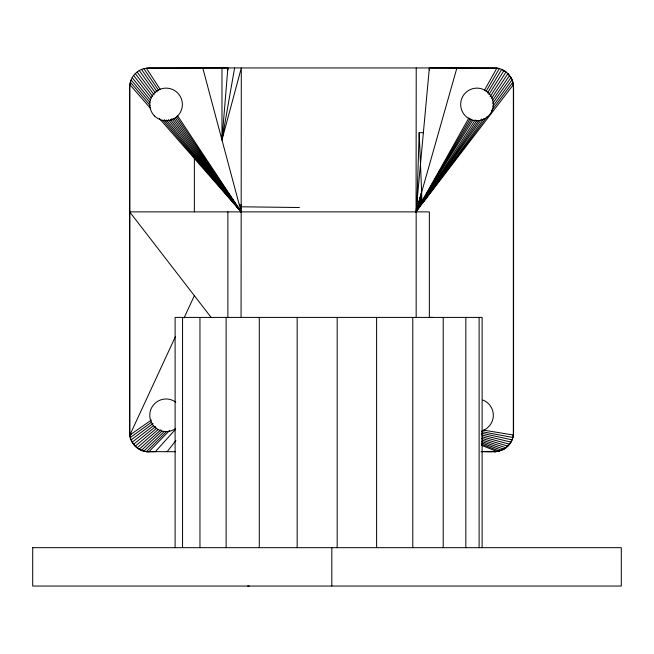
<?xml version="1.0" encoding="UTF-8"?>
<svg xmlns="http://www.w3.org/2000/svg" width="654" height="654" viewBox="0 0 654 654"><rect width="100%" height="100%" fill="white"/><g stroke="black" fill="none" stroke-linecap="round" stroke-linejoin="round"><path stroke-width="0.98" d="M194.369 211.88L194.377 158.489L159.38 118.505M241.048 208.822L241.048 204.767M416.222 67.967L416.067 211.88L416.533 211.88M429.351 70.003L429.351 67.967L496.836 68.155L499.345 68.596L485.996 91.486M494.383 451.407L496.819 451.424L494.383 451.726C503.67 451.464 512.262 444.238 513.325 434.869L513.365 84.685C512.352 75.333 503.735 67.877 494.375 67.942L148.867 67.951L143.831 68.645L158.718 90.546M421.168 192.758L420.105 204.898L421.879 199.756L421.642 192.235L456.876 68.065M416.917 202.748L419.189 132.672L423.375 132.688L429.351 67.967M487.344 116.412L416.067 211.88L421.078 203.574L421.446 193.069L421.176 193.846M150.387 100.168L132.173 77.589L130.326 82.175L129.672 87.145L129.672 432.539C129.549 441.564 136.588 450.034 145.54 451.399M481.172 451.726C490.116 451.718 501.078 453.418 507.945 446.093C511.493 442.521 513.545 437.559 513.57 432.523L513.57 87.137L512.107 79.796L507.945 73.567M160.312 89.475L146.292 68.155L227.878 67.967L221.968 139.956L241.31 67.967L241.064 317.419M417.914 207.588L420.89 194.876M423.375 132.688L416.067 211.88L418.02 208.74M418.266 206.705L416.909 209.999L420.399 196.47L416.067 211.88L418.11 206.893M417.285 206.247L417.113 208.961L418.527 207.964L422.37 202.707L481.622 119.02M234.598 67.967L221.968 139.956L221.968 67.983M421.078 203.574L421.879 199.756L422.018 201.293L421.078 203.574L418.225 207.449L419.132 205.56L418.634 202.993M419.14 203.173L419.737 199.02M418.176 208.495L417.669 208.569L417.792 208.037M416.909 206.852L417.301 206.566L416.892 208.07L420.824 204.579M149.954 102.498L131.062 79.837L129.77 84.677L129.778 435.245C130.694 443.567 138.223 451.186 146.357 451.562M129.835 435.041L151.458 420.023M130.326 437.501L151.72 422.1M131.135 439.88L153.02 423.53M132.247 442.129L153.641 425.55M133.637 444.213L155.578 426.563M135.296 446.102L156.764 428.166M137.177 447.761L158.391 429.376M139.269 449.151L160.859 429.841M141.517 450.263L161.939 431.133M143.896 451.072L164.244 431.526M416.917 207.277L416.917 208.961L417.342 208.961M175.656 429.163L155.3 451.734L146.292 451.767L166.492 431.615M418.07 204.154L417.743 204.898L417.612 203.934M175.542 336.352L129.778 435.245L131.413 434.027M184.093 317.86L194.361 295.682M468.902 117.859L422.018 201.293L472.785 120.205M484.369 90.35L496.876 68.114M470.128 118.717L422.018 201.293L471.608 119.224M487.434 93.031L501.716 69.406M488.89 94.528L503.972 70.518M418.527 207.964L475.205 119.862M490.059 96.767L506.057 71.915L501.675 69.455M476.954 120.328L422.37 202.707L478.859 120.352M491.587 98.247L507.905 73.616M132.173 77.589L133.637 75.455L151.287 97.961M492.699 100.185L509.605 75.455M418.298 206.198L419.01 205.176L418.674 204.702M417.816 205.438L418.985 203.77M492.764 103.275L510.995 77.54M483.944 118.595L422.925 202.707L513.406 84.636M492.92 106.226L512.107 79.796M491.604 110.714L512.916 82.175M417.023 207.571L417.808 206.558L417.832 207.195M167.122 451.734L175.869 440.559M133.571 75.496L135.288 73.567L152.57 96.252M169.533 430.561L148.859 451.742L146.308 451.726M135.223 73.608L139.269 70.518L155.3 92.876M137.111 71.956L154.148 94.871M157.197 91.936L141.517 69.406L139.196 70.558M143.831 68.645L141.452 69.447M130.326 82.175L150.175 105.507M129.835 84.636L150.633 108.515M417.669 208.569L418.372 208.168M494.759 451.685L496.885 451.554M481.172 451.473L496.803 451.391L481.777 445.423M247.662 586.049L249.207 586.041M432.474 317.419L429.351 317.411L429.351 211.88L129.664 211.88L211.111 317.378M175.329 451.734L147.191 451.612M32.7 547.676L621.3 547.676L621.3 586.049L32.7 586.058L32.716 547.676M299.36 207.514L241.048 206.795L239.421 204.212M483.674 430.152L513.406 435.033M481.565 431.624L512.916 437.493M481.36 433.185L512.107 439.872M481.27 434.877L510.995 442.12M481.973 436.758L509.605 444.205M481.499 438.286L507.945 446.093M481.81 439.987L506.057 447.753M481.696 441.483L503.972 449.143M481.671 442.913L501.724 450.254M481.303 444.082L499.345 451.064M175.771 402.333L174.234 401.172A16.309 16.309 0 0 0 153.224 405.251A16.309 16.309 0 0 0 154.344 426.621A16.309 16.309 0 0 0 175.656 428.493M417.702 204.162L419.443 205.797M194.377 158.489L241.162 211.88L202.773 68.024M162.797 120.262L241.162 211.88L177.692 115.913M164.285 119.682L241.162 211.88L176.466 116.674M166.484 119.976L241.162 211.88L175.272 117.761M168.38 119.625L241.162 211.88L173.784 118.497M170.539 119.698L241.162 211.88L171.798 118.595M417.775 205.977L418.004 206.533M417.301 207.719L417.497 208.577M419.361 200.459L419.541 201.293M419.132 205.56L419.165 206.173M421.642 192.235L419.189 132.672M482.121 547.676L482.121 317.411L175.108 317.411L175.108 547.676M479.104 317.411L479.104 547.676M465.836 317.411L465.836 547.676M443.216 317.411L443.216 547.676M416.165 211.88L416.165 317.419M412.78 317.411L412.78 547.676M376.614 317.411L376.614 547.676M337.178 317.411L337.178 547.676M331.823 547.676L331.823 586.049M297.161 317.411L297.161 547.676M259.278 317.411L259.278 547.676M227.878 67.967L227.878 69.97M227.878 211.88L227.878 317.419M226.129 317.411L226.129 547.676M199.96 317.411L199.96 547.676M182.556 317.411L182.556 547.676M482.848 400.044A16.309 16.309 0 0 1 482.08 430.782M468.82 118.554A16.309 16.309 0 0 0 493.279 104.427A16.309 16.309 0 0 0 468.82 90.309A16.309 16.309 0 0 0 468.82 118.554M154.54 115.979A16.309 16.309 0 0 0 181.828 108.662A16.309 16.309 0 0 0 161.849 88.691A16.309 16.309 0 0 0 154.54 115.979"/></g></svg>
